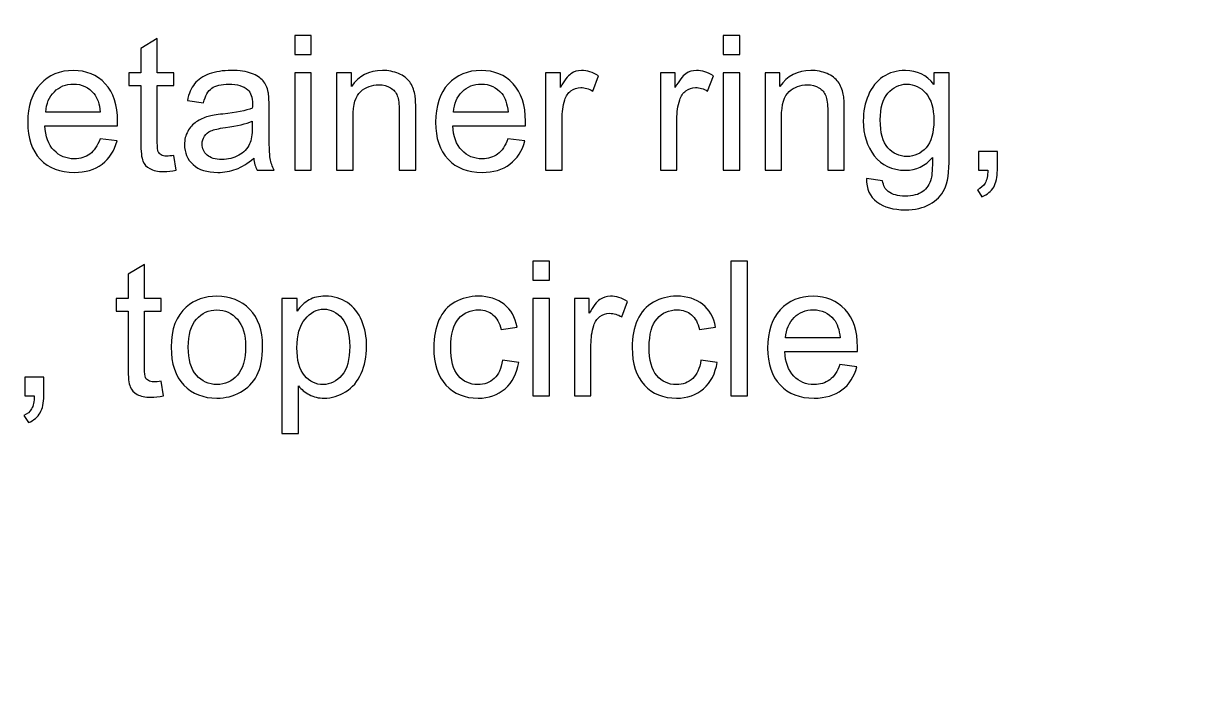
# Model space of a CAD drawing. Header units: centimetres. Extents: x -233 to -82, y 123 to 153.
# Drawn here: x -116.589 to -114.372, y 150.511 to 151.748 of the extents above; entities that cross this region are included whole.
import ezdxf

# ---------------------------------------------------------------- set-up
doc = ezdxf.new("R2010")
doc.units = ezdxf.units.CM
doc.header["$MEASUREMENT"] = 0
doc.layers.add('layer 1', color=7, linetype='Continuous')

msp = doc.modelspace()

# ---------------------------------------------------------------- linework, layer by layer
at = {"layer": 'layer 1', "color": 1, "lineweight": 9}
msp.add_open_spline([(-126.51636, 152.75145), (-126.51636, 152.75145), (-129.7739, 152.75145), (-129.7739, 152.75145), (-129.7739, 152.75145), (-129.7739, 152.75145), (-136.26995, 149.00072), (-136.26995, 149.00072), (-136.26995, 149.00072), (-136.26995, 149.00072), (-140.02277, 142.50252), (-140.02277, 142.50252), (-140.02277, 142.50252), (-140.02277, 142.50252), (-140.02277, 134.99898), (-140.02277, 134.99898), (-140.02277, 134.99898), (-140.02277, 134.99898), (-136.26995, 128.50081), (-136.26995, 128.50081), (-136.26995, 128.50081), (-136.26995, 128.50081), (-129.7739, 124.74796), (-129.7739, 124.74796), (-129.7739, 124.74796), (-129.7739, 124.74796), (-122.27036, 124.74796), (-122.27036, 124.74796), (-122.27036, 124.74796), (-122.27036, 124.74796), (-115.77213, 128.50081), (-115.77213, 128.50081), (-115.77213, 128.50081), (-115.77213, 128.50081), (-112.02146, 134.99898), (-112.02146, 134.99898), (-112.02146, 134.99898), (-112.02146, 134.99898), (-112.02146, 142.50252), (-112.02146, 142.50252), (-112.02146, 142.50252), (-112.02146, 142.50252), (-115.77213, 149.00072), (-115.77213, 149.00072), (-115.77213, 149.00072), (-115.77213, 149.00072), (-122.27036, 152.75145), (-122.27036, 152.75145), (-122.27036, 152.75145), (-122.27036, 152.75145), (-125.51514, 152.75145), (-125.51514, 152.75145)], degree=3, knots=[0, 0, 0, 0, 0.0714286, 0.0714286, 0.0714286, 0.0714286, 0.1428571, 0.1428571, 0.1428571, 0.1428571, 0.2142857, 0.2142857, 0.2142857, 0.2142857, 0.2857143, 0.2857143, 0.2857143, 0.2857143, 0.3571429, 0.3571429, 0.3571429, 0.3571429, 0.4285714, 0.4285714, 0.4285714, 0.4285714, 0.5, 0.5, 0.5, 0.5, 0.5714286, 0.5714286, 0.5714286, 0.5714286, 0.6428571, 0.6428571, 0.6428571, 0.6428571, 0.7142857, 0.7142857, 0.7142857, 0.7142857, 0.7857143, 0.7857143, 0.7857143, 0.7857143, 0.8571429, 0.8571429, 0.8571429, 0.8571429, 1, 1, 1, 1], dxfattribs=at)
at = {"layer": 'layer 1'}
for points, knots in [([(-116.30717, 151.50089), (-116.30717, 151.50089), (-116.30277, 151.47349), (-116.30277, 151.47349), (-116.30277, 151.47349), (-116.31147, 151.47169), (-116.31927, 151.47079), (-116.32617, 151.47079), (-116.32617, 151.47079), (-116.33747, 151.47079), (-116.34617, 151.47259), (-116.35237, 151.47619), (-116.35237, 151.47619), (-116.35857, 151.47969), (-116.36297, 151.48439), (-116.36547, 151.49019), (-116.36547, 151.49019), (-116.36797, 151.49599), (-116.36927, 151.50819), (-116.36927, 151.52679), (-116.36927, 151.52679), (-116.36927, 151.52679), (-116.36927, 151.63199), (-116.36927, 151.63199), (-116.36927, 151.63199), (-116.36927, 151.63199), (-116.39197, 151.63199), (-116.39197, 151.63199), (-116.39197, 151.63199), (-116.39197, 151.63199), (-116.39197, 151.65609), (-116.39197, 151.65609), (-116.39197, 151.65609), (-116.39197, 151.65609), (-116.36927, 151.65609), (-116.36927, 151.65609), (-116.36927, 151.65609), (-116.36927, 151.65609), (-116.36927, 151.70139), (-116.36927, 151.70139), (-116.36927, 151.70139), (-116.36927, 151.70139), (-116.33837, 151.71999), (-116.33837, 151.71999), (-116.33837, 151.71999), (-116.33837, 151.71999), (-116.33837, 151.65609), (-116.33837, 151.65609), (-116.33837, 151.65609), (-116.33837, 151.65609), (-116.30717, 151.65609), (-116.30717, 151.65609), (-116.30717, 151.65609), (-116.30717, 151.65609), (-116.30717, 151.63199), (-116.30717, 151.63199), (-116.30717, 151.63199), (-116.30717, 151.63199), (-116.33837, 151.63199), (-116.33837, 151.63199), (-116.33837, 151.63199), (-116.33837, 151.63199), (-116.33837, 151.52499), (-116.33837, 151.52499), (-116.33837, 151.52499), (-116.33837, 151.51619), (-116.33787, 151.51049), (-116.33677, 151.50799), (-116.33677, 151.50799), (-116.33567, 151.50549), (-116.33387, 151.50349), (-116.33137, 151.50199), (-116.33137, 151.50199), (-116.32887, 151.50049), (-116.32537, 151.49969), (-116.32087, 151.49969), (-116.32087, 151.49969), (-116.31737, 151.49969), (-116.31287, 151.50009), (-116.30717, 151.50089)], [0, 0, 0, 0, 0.047619, 0.047619, 0.047619, 0.047619, 0.0952381, 0.0952381, 0.0952381, 0.0952381, 0.1428571, 0.1428571, 0.1428571, 0.1428571, 0.1904762, 0.1904762, 0.1904762, 0.1904762, 0.2380952, 0.2380952, 0.2380952, 0.2380952, 0.2857143, 0.2857143, 0.2857143, 0.2857143, 0.3333333, 0.3333333, 0.3333333, 0.3333333, 0.3809524, 0.3809524, 0.3809524, 0.3809524, 0.4285714, 0.4285714, 0.4285714, 0.4285714, 0.4761905, 0.4761905, 0.4761905, 0.4761905, 0.5238095, 0.5238095, 0.5238095, 0.5238095, 0.5714286, 0.5714286, 0.5714286, 0.5714286, 0.6190476, 0.6190476, 0.6190476, 0.6190476, 0.6666667, 0.6666667, 0.6666667, 0.6666667, 0.7142857, 0.7142857, 0.7142857, 0.7142857, 0.7619048, 0.7619048, 0.7619048, 0.7619048, 0.8095238, 0.8095238, 0.8095238, 0.8095238, 0.8571429, 0.8571429, 0.8571429, 0.8571429, 0.9047619, 0.9047619, 0.9047619, 0.9047619, 1, 1, 1, 1]), ([(-116.08057, 151.69009), (-116.08057, 151.69009), (-116.08057, 151.72569), (-116.08057, 151.72569), (-116.08057, 151.72569), (-116.08057, 151.72569), (-116.04957, 151.72569), (-116.04957, 151.72569), (-116.04957, 151.72569), (-116.04957, 151.72569), (-116.04957, 151.69009), (-116.04957, 151.69009), (-116.04957, 151.69009), (-116.04957, 151.69009), (-116.08057, 151.69009), (-116.08057, 151.69009)], [0, 0, 0, 0, 0.2, 0.2, 0.2, 0.2, 0.4, 0.4, 0.4, 0.4, 0.6, 0.6, 0.6, 0.6, 1, 1, 1, 1]), ([(-115.27677, 151.69009), (-115.27677, 151.69009), (-115.27677, 151.72569), (-115.27677, 151.72569), (-115.27677, 151.72569), (-115.27677, 151.72569), (-115.24577, 151.72569), (-115.24577, 151.72569), (-115.24577, 151.72569), (-115.24577, 151.72569), (-115.24577, 151.69009), (-115.24577, 151.69009), (-115.24577, 151.69009), (-115.24577, 151.69009), (-115.27677, 151.69009), (-115.27677, 151.69009)], [0, 0, 0, 0, 0.2, 0.2, 0.2, 0.2, 0.4, 0.4, 0.4, 0.4, 0.6, 0.6, 0.6, 0.6, 1, 1, 1, 1]), ([(-116.44587, 151.53209), (-116.44587, 151.53209), (-116.41387, 151.52809), (-116.41387, 151.52809), (-116.41387, 151.52809), (-116.41897, 151.50939), (-116.42827, 151.49489), (-116.44197, 151.48459), (-116.44197, 151.48459), (-116.45567, 151.47429), (-116.47307, 151.46909), (-116.49427, 151.46909), (-116.49427, 151.46909), (-116.52107, 151.46909), (-116.54227, 151.47729), (-116.55797, 151.49379), (-116.55797, 151.49379), (-116.57367, 151.51029), (-116.58147, 151.53339), (-116.58147, 151.56309), (-116.58147, 151.56309), (-116.58147, 151.59389), (-116.57357, 151.61779), (-116.55767, 151.63479), (-116.55767, 151.63479), (-116.54177, 151.65179), (-116.52127, 151.66029), (-116.49597, 151.66029), (-116.49597, 151.66029), (-116.47157, 151.66029), (-116.45157, 151.65199), (-116.43607, 151.63529), (-116.43607, 151.63529), (-116.42057, 151.61859), (-116.41277, 151.59519), (-116.41277, 151.56499), (-116.41277, 151.56499), (-116.41277, 151.56319), (-116.41287, 151.56039), (-116.41297, 151.55669), (-116.41297, 151.55669), (-116.41297, 151.55669), (-116.54937, 151.55669), (-116.54937, 151.55669), (-116.54937, 151.55669), (-116.54827, 151.53659), (-116.54257, 151.52129), (-116.53237, 151.51059), (-116.53237, 151.51059), (-116.52217, 151.49989), (-116.50937, 151.49459), (-116.49407, 151.49459), (-116.49407, 151.49459), (-116.48277, 151.49459), (-116.47307, 151.49759), (-116.46497, 151.50359), (-116.46497, 151.50359), (-116.45697, 151.50949), (-116.45057, 151.51899), (-116.44587, 151.53209)], [0, 0, 0, 0, 0.0625, 0.0625, 0.0625, 0.0625, 0.125, 0.125, 0.125, 0.125, 0.1875, 0.1875, 0.1875, 0.1875, 0.25, 0.25, 0.25, 0.25, 0.3125, 0.3125, 0.3125, 0.3125, 0.375, 0.375, 0.375, 0.375, 0.4375, 0.4375, 0.4375, 0.4375, 0.5, 0.5, 0.5, 0.5, 0.5625, 0.5625, 0.5625, 0.5625, 0.625, 0.625, 0.625, 0.625, 0.6875, 0.6875, 0.6875, 0.6875, 0.75, 0.75, 0.75, 0.75, 0.8125, 0.8125, 0.8125, 0.8125, 0.875, 0.875, 0.875, 0.875, 1, 1, 1, 1]), ([(-116.15757, 151.49579), (-116.16907, 151.48599), (-116.18007, 151.47909), (-116.19067, 151.47509), (-116.19067, 151.47509), (-116.20137, 151.47109), (-116.21277, 151.46909), (-116.22487, 151.46909), (-116.22487, 151.46909), (-116.24497, 151.46909), (-116.26047, 151.47399), (-116.27127, 151.48379), (-116.27127, 151.48379), (-116.28207, 151.49359), (-116.28747, 151.50609), (-116.28747, 151.52139), (-116.28747, 151.52139), (-116.28747, 151.53039), (-116.28537, 151.53859), (-116.28127, 151.54599), (-116.28127, 151.54599), (-116.27717, 151.55339), (-116.27187, 151.55929), (-116.26527, 151.56379), (-116.26527, 151.56379), (-116.25867, 151.56829), (-116.25127, 151.57169), (-116.24297, 151.57399), (-116.24297, 151.57399), (-116.23687, 151.57559), (-116.22777, 151.57709), (-116.21547, 151.57859), (-116.21547, 151.57859), (-116.19037, 151.58159), (-116.17197, 151.58519), (-116.16017, 151.58929), (-116.16017, 151.58929), (-116.16007, 151.59359), (-116.15997, 151.59629), (-116.15997, 151.59739), (-116.15997, 151.59739), (-116.15997, 151.60999), (-116.16287, 151.61889), (-116.16877, 151.62409), (-116.16877, 151.62409), (-116.17667, 151.63109), (-116.18847, 151.63459), (-116.20407, 151.63459), (-116.20407, 151.63459), (-116.21867, 151.63459), (-116.22947, 151.63209), (-116.23637, 151.62699), (-116.23637, 151.62699), (-116.24327, 151.62189), (-116.24847, 151.61279), (-116.25177, 151.59979), (-116.25177, 151.59979), (-116.25177, 151.59979), (-116.28207, 151.60389), (-116.28207, 151.60389), (-116.28207, 151.60389), (-116.27937, 151.61689), (-116.27477, 151.62739), (-116.26847, 151.63539), (-116.26847, 151.63539), (-116.26217, 151.64329), (-116.25297, 151.64949), (-116.24107, 151.65379), (-116.24107, 151.65379), (-116.22917, 151.65809), (-116.21527, 151.66029), (-116.19957, 151.66029), (-116.19957, 151.66029), (-116.18397, 151.66029), (-116.17127, 151.65849), (-116.16147, 151.65479), (-116.16147, 151.65479), (-116.15177, 151.65109), (-116.14457, 151.64639), (-116.13997, 151.64089), (-116.13997, 151.64089), (-116.13537, 151.63529), (-116.13217, 151.62829), (-116.13037, 151.61979), (-116.13037, 151.61979), (-116.12927, 151.61449), (-116.12877, 151.60499), (-116.12877, 151.59119), (-116.12877, 151.59119), (-116.12877, 151.59119), (-116.12877, 151.54989), (-116.12877, 151.54989), (-116.12877, 151.54989), (-116.12877, 151.52099), (-116.12807, 151.50279), (-116.12677, 151.49519), (-116.12677, 151.49519), (-116.12547, 151.48749), (-116.12287, 151.48019), (-116.11897, 151.47319), (-116.11897, 151.47319), (-116.11897, 151.47319), (-116.15137, 151.47319), (-116.15137, 151.47319), (-116.15137, 151.47319), (-116.15457, 151.47959), (-116.15667, 151.48709), (-116.15757, 151.49579)], [0, 0, 0, 0, 0.0357143, 0.0357143, 0.0357143, 0.0357143, 0.0714286, 0.0714286, 0.0714286, 0.0714286, 0.1071429, 0.1071429, 0.1071429, 0.1071429, 0.1428571, 0.1428571, 0.1428571, 0.1428571, 0.1785714, 0.1785714, 0.1785714, 0.1785714, 0.2142857, 0.2142857, 0.2142857, 0.2142857, 0.25, 0.25, 0.25, 0.25, 0.2857143, 0.2857143, 0.2857143, 0.2857143, 0.3214286, 0.3214286, 0.3214286, 0.3214286, 0.3571429, 0.3571429, 0.3571429, 0.3571429, 0.3928571, 0.3928571, 0.3928571, 0.3928571, 0.4285714, 0.4285714, 0.4285714, 0.4285714, 0.4642857, 0.4642857, 0.4642857, 0.4642857, 0.5, 0.5, 0.5, 0.5, 0.5357143, 0.5357143, 0.5357143, 0.5357143, 0.5714286, 0.5714286, 0.5714286, 0.5714286, 0.6071429, 0.6071429, 0.6071429, 0.6071429, 0.6428571, 0.6428571, 0.6428571, 0.6428571, 0.6785714, 0.6785714, 0.6785714, 0.6785714, 0.7142857, 0.7142857, 0.7142857, 0.7142857, 0.75, 0.75, 0.75, 0.75, 0.7857143, 0.7857143, 0.7857143, 0.7857143, 0.8214286, 0.8214286, 0.8214286, 0.8214286, 0.8571429, 0.8571429, 0.8571429, 0.8571429, 0.8928571, 0.8928571, 0.8928571, 0.8928571, 0.9285714, 0.9285714, 0.9285714, 0.9285714, 1, 1, 1, 1]), ([(-116.08057, 151.47319), (-116.08057, 151.47319), (-116.08057, 151.65609), (-116.08057, 151.65609), (-116.08057, 151.65609), (-116.08057, 151.65609), (-116.04957, 151.65609), (-116.04957, 151.65609), (-116.04957, 151.65609), (-116.04957, 151.65609), (-116.04957, 151.47319), (-116.04957, 151.47319), (-116.04957, 151.47319), (-116.04957, 151.47319), (-116.08057, 151.47319), (-116.08057, 151.47319)], [0, 0, 0, 0, 0.2, 0.2, 0.2, 0.2, 0.4, 0.4, 0.4, 0.4, 0.6, 0.6, 0.6, 0.6, 1, 1, 1, 1]), ([(-116.00227, 151.47319), (-116.00227, 151.47319), (-116.00227, 151.65609), (-116.00227, 151.65609), (-116.00227, 151.65609), (-116.00227, 151.65609), (-115.97437, 151.65609), (-115.97437, 151.65609), (-115.97437, 151.65609), (-115.97437, 151.65609), (-115.97437, 151.63009), (-115.97437, 151.63009), (-115.97437, 151.63009), (-115.96097, 151.65019), (-115.94157, 151.66029), (-115.91617, 151.66029), (-115.91617, 151.66029), (-115.90517, 151.66029), (-115.89507, 151.65829), (-115.88577, 151.65439), (-115.88577, 151.65439), (-115.87647, 151.65039), (-115.86957, 151.64519), (-115.86497, 151.63879), (-115.86497, 151.63879), (-115.86047, 151.63229), (-115.85727, 151.62469), (-115.85537, 151.61579), (-115.85537, 151.61579), (-115.85427, 151.61009), (-115.85367, 151.59999), (-115.85367, 151.58569), (-115.85367, 151.58569), (-115.85367, 151.58569), (-115.85367, 151.47319), (-115.85367, 151.47319), (-115.85367, 151.47319), (-115.85367, 151.47319), (-115.88467, 151.47319), (-115.88467, 151.47319), (-115.88467, 151.47319), (-115.88467, 151.47319), (-115.88467, 151.58449), (-115.88467, 151.58449), (-115.88467, 151.58449), (-115.88467, 151.59709), (-115.88587, 151.60649), (-115.88827, 151.61279), (-115.88827, 151.61279), (-115.89067, 151.61909), (-115.89497, 151.62409), (-115.90107, 151.62779), (-115.90107, 151.62779), (-115.90727, 151.63149), (-115.91447, 151.63339), (-115.92277, 151.63339), (-115.92277, 151.63339), (-115.93597, 151.63339), (-115.94737, 151.62919), (-115.95687, 151.62079), (-115.95687, 151.62079), (-115.96647, 151.61239), (-115.97127, 151.59649), (-115.97127, 151.57309), (-115.97127, 151.57309), (-115.97127, 151.57309), (-115.97127, 151.47319), (-115.97127, 151.47319), (-115.97127, 151.47319), (-115.97127, 151.47319), (-116.00227, 151.47319), (-116.00227, 151.47319)], [0, 0, 0, 0, 0.0526316, 0.0526316, 0.0526316, 0.0526316, 0.1052632, 0.1052632, 0.1052632, 0.1052632, 0.1578947, 0.1578947, 0.1578947, 0.1578947, 0.2105263, 0.2105263, 0.2105263, 0.2105263, 0.2631579, 0.2631579, 0.2631579, 0.2631579, 0.3157895, 0.3157895, 0.3157895, 0.3157895, 0.3684211, 0.3684211, 0.3684211, 0.3684211, 0.4210526, 0.4210526, 0.4210526, 0.4210526, 0.4736842, 0.4736842, 0.4736842, 0.4736842, 0.5263158, 0.5263158, 0.5263158, 0.5263158, 0.5789474, 0.5789474, 0.5789474, 0.5789474, 0.6315789, 0.6315789, 0.6315789, 0.6315789, 0.6842105, 0.6842105, 0.6842105, 0.6842105, 0.7368421, 0.7368421, 0.7368421, 0.7368421, 0.7894737, 0.7894737, 0.7894737, 0.7894737, 0.8421053, 0.8421053, 0.8421053, 0.8421053, 0.8947368, 0.8947368, 0.8947368, 0.8947368, 1, 1, 1, 1]), ([(-115.68087, 151.53209), (-115.68087, 151.53209), (-115.64887, 151.52809), (-115.64887, 151.52809), (-115.64887, 151.52809), (-115.65397, 151.50939), (-115.66327, 151.49489), (-115.67697, 151.48459), (-115.67697, 151.48459), (-115.69067, 151.47429), (-115.70807, 151.46909), (-115.72927, 151.46909), (-115.72927, 151.46909), (-115.75607, 151.46909), (-115.77727, 151.47729), (-115.79297, 151.49379), (-115.79297, 151.49379), (-115.80867, 151.51029), (-115.81647, 151.53339), (-115.81647, 151.56309), (-115.81647, 151.56309), (-115.81647, 151.59389), (-115.80857, 151.61779), (-115.79267, 151.63479), (-115.79267, 151.63479), (-115.77677, 151.65179), (-115.75627, 151.66029), (-115.73097, 151.66029), (-115.73097, 151.66029), (-115.70657, 151.66029), (-115.68657, 151.65199), (-115.67107, 151.63529), (-115.67107, 151.63529), (-115.65557, 151.61859), (-115.64777, 151.59519), (-115.64777, 151.56499), (-115.64777, 151.56499), (-115.64777, 151.56319), (-115.64787, 151.56039), (-115.64797, 151.55669), (-115.64797, 151.55669), (-115.64797, 151.55669), (-115.78437, 151.55669), (-115.78437, 151.55669), (-115.78437, 151.55669), (-115.78327, 151.53659), (-115.77757, 151.52129), (-115.76737, 151.51059), (-115.76737, 151.51059), (-115.75717, 151.49989), (-115.74437, 151.49459), (-115.72907, 151.49459), (-115.72907, 151.49459), (-115.71777, 151.49459), (-115.70807, 151.49759), (-115.69997, 151.50359), (-115.69997, 151.50359), (-115.69197, 151.50949), (-115.68557, 151.51899), (-115.68087, 151.53209)], [0, 0, 0, 0, 0.0625, 0.0625, 0.0625, 0.0625, 0.125, 0.125, 0.125, 0.125, 0.1875, 0.1875, 0.1875, 0.1875, 0.25, 0.25, 0.25, 0.25, 0.3125, 0.3125, 0.3125, 0.3125, 0.375, 0.375, 0.375, 0.375, 0.4375, 0.4375, 0.4375, 0.4375, 0.5, 0.5, 0.5, 0.5, 0.5625, 0.5625, 0.5625, 0.5625, 0.625, 0.625, 0.625, 0.625, 0.6875, 0.6875, 0.6875, 0.6875, 0.75, 0.75, 0.75, 0.75, 0.8125, 0.8125, 0.8125, 0.8125, 0.875, 0.875, 0.875, 0.875, 1, 1, 1, 1]), ([(-115.61027, 151.47319), (-115.61027, 151.47319), (-115.61027, 151.65609), (-115.61027, 151.65609), (-115.61027, 151.65609), (-115.61027, 151.65609), (-115.58237, 151.65609), (-115.58237, 151.65609), (-115.58237, 151.65609), (-115.58237, 151.65609), (-115.58237, 151.62839), (-115.58237, 151.62839), (-115.58237, 151.62839), (-115.57527, 151.64139), (-115.56867, 151.64999), (-115.56257, 151.65409), (-115.56257, 151.65409), (-115.55657, 151.65819), (-115.54997, 151.66029), (-115.54277, 151.66029), (-115.54277, 151.66029), (-115.53227, 151.66029), (-115.52167, 151.65699), (-115.51087, 151.65029), (-115.51087, 151.65029), (-115.51087, 151.65029), (-115.52157, 151.62149), (-115.52157, 151.62149), (-115.52157, 151.62149), (-115.52907, 151.62599), (-115.53667, 151.62819), (-115.54427, 151.62819), (-115.54427, 151.62819), (-115.55107, 151.62819), (-115.55717, 151.62619), (-115.56257, 151.62209), (-115.56257, 151.62209), (-115.56797, 151.61799), (-115.57177, 151.61239), (-115.57407, 151.60509), (-115.57407, 151.60509), (-115.57757, 151.59409), (-115.57927, 151.58209), (-115.57927, 151.56899), (-115.57927, 151.56899), (-115.57927, 151.56899), (-115.57927, 151.47319), (-115.57927, 151.47319), (-115.57927, 151.47319), (-115.57927, 151.47319), (-115.61027, 151.47319), (-115.61027, 151.47319)], [0, 0, 0, 0, 0.0714286, 0.0714286, 0.0714286, 0.0714286, 0.1428571, 0.1428571, 0.1428571, 0.1428571, 0.2142857, 0.2142857, 0.2142857, 0.2142857, 0.2857143, 0.2857143, 0.2857143, 0.2857143, 0.3571429, 0.3571429, 0.3571429, 0.3571429, 0.4285714, 0.4285714, 0.4285714, 0.4285714, 0.5, 0.5, 0.5, 0.5, 0.5714286, 0.5714286, 0.5714286, 0.5714286, 0.6428571, 0.6428571, 0.6428571, 0.6428571, 0.7142857, 0.7142857, 0.7142857, 0.7142857, 0.7857143, 0.7857143, 0.7857143, 0.7857143, 0.8571429, 0.8571429, 0.8571429, 0.8571429, 1, 1, 1, 1]), ([(-115.39477, 151.47319), (-115.39477, 151.47319), (-115.39477, 151.65609), (-115.39477, 151.65609), (-115.39477, 151.65609), (-115.39477, 151.65609), (-115.36687, 151.65609), (-115.36687, 151.65609), (-115.36687, 151.65609), (-115.36687, 151.65609), (-115.36687, 151.62839), (-115.36687, 151.62839), (-115.36687, 151.62839), (-115.35977, 151.64139), (-115.35317, 151.64999), (-115.34707, 151.65409), (-115.34707, 151.65409), (-115.34107, 151.65819), (-115.33447, 151.66029), (-115.32727, 151.66029), (-115.32727, 151.66029), (-115.31677, 151.66029), (-115.30617, 151.65699), (-115.29537, 151.65029), (-115.29537, 151.65029), (-115.29537, 151.65029), (-115.30607, 151.62149), (-115.30607, 151.62149), (-115.30607, 151.62149), (-115.31357, 151.62599), (-115.32117, 151.62819), (-115.32877, 151.62819), (-115.32877, 151.62819), (-115.33557, 151.62819), (-115.34167, 151.62619), (-115.34707, 151.62209), (-115.34707, 151.62209), (-115.35247, 151.61799), (-115.35627, 151.61239), (-115.35857, 151.60509), (-115.35857, 151.60509), (-115.36207, 151.59409), (-115.36377, 151.58209), (-115.36377, 151.56899), (-115.36377, 151.56899), (-115.36377, 151.56899), (-115.36377, 151.47319), (-115.36377, 151.47319), (-115.36377, 151.47319), (-115.36377, 151.47319), (-115.39477, 151.47319), (-115.39477, 151.47319)], [0, 0, 0, 0, 0.0714286, 0.0714286, 0.0714286, 0.0714286, 0.1428571, 0.1428571, 0.1428571, 0.1428571, 0.2142857, 0.2142857, 0.2142857, 0.2142857, 0.2857143, 0.2857143, 0.2857143, 0.2857143, 0.3571429, 0.3571429, 0.3571429, 0.3571429, 0.4285714, 0.4285714, 0.4285714, 0.4285714, 0.5, 0.5, 0.5, 0.5, 0.5714286, 0.5714286, 0.5714286, 0.5714286, 0.6428571, 0.6428571, 0.6428571, 0.6428571, 0.7142857, 0.7142857, 0.7142857, 0.7142857, 0.7857143, 0.7857143, 0.7857143, 0.7857143, 0.8571429, 0.8571429, 0.8571429, 0.8571429, 1, 1, 1, 1]), ([(-115.27677, 151.47319), (-115.27677, 151.47319), (-115.27677, 151.65609), (-115.27677, 151.65609), (-115.27677, 151.65609), (-115.27677, 151.65609), (-115.24577, 151.65609), (-115.24577, 151.65609), (-115.24577, 151.65609), (-115.24577, 151.65609), (-115.24577, 151.47319), (-115.24577, 151.47319), (-115.24577, 151.47319), (-115.24577, 151.47319), (-115.27677, 151.47319), (-115.27677, 151.47319)], [0, 0, 0, 0, 0.2, 0.2, 0.2, 0.2, 0.4, 0.4, 0.4, 0.4, 0.6, 0.6, 0.6, 0.6, 1, 1, 1, 1]), ([(-115.19847, 151.47319), (-115.19847, 151.47319), (-115.19847, 151.65609), (-115.19847, 151.65609), (-115.19847, 151.65609), (-115.19847, 151.65609), (-115.17057, 151.65609), (-115.17057, 151.65609), (-115.17057, 151.65609), (-115.17057, 151.65609), (-115.17057, 151.63009), (-115.17057, 151.63009), (-115.17057, 151.63009), (-115.15717, 151.65019), (-115.13777, 151.66029), (-115.11237, 151.66029), (-115.11237, 151.66029), (-115.10137, 151.66029), (-115.09127, 151.65829), (-115.08197, 151.65439), (-115.08197, 151.65439), (-115.07267, 151.65039), (-115.06577, 151.64519), (-115.06117, 151.63879), (-115.06117, 151.63879), (-115.05667, 151.63229), (-115.05347, 151.62469), (-115.05157, 151.61579), (-115.05157, 151.61579), (-115.05047, 151.61009), (-115.04987, 151.59999), (-115.04987, 151.58569), (-115.04987, 151.58569), (-115.04987, 151.58569), (-115.04987, 151.47319), (-115.04987, 151.47319), (-115.04987, 151.47319), (-115.04987, 151.47319), (-115.08087, 151.47319), (-115.08087, 151.47319), (-115.08087, 151.47319), (-115.08087, 151.47319), (-115.08087, 151.58449), (-115.08087, 151.58449), (-115.08087, 151.58449), (-115.08087, 151.59709), (-115.08207, 151.60649), (-115.08447, 151.61279), (-115.08447, 151.61279), (-115.08687, 151.61909), (-115.09117, 151.62409), (-115.09727, 151.62779), (-115.09727, 151.62779), (-115.10347, 151.63149), (-115.11067, 151.63339), (-115.11897, 151.63339), (-115.11897, 151.63339), (-115.13217, 151.63339), (-115.14357, 151.62919), (-115.15307, 151.62079), (-115.15307, 151.62079), (-115.16267, 151.61239), (-115.16747, 151.59649), (-115.16747, 151.57309), (-115.16747, 151.57309), (-115.16747, 151.57309), (-115.16747, 151.47319), (-115.16747, 151.47319), (-115.16747, 151.47319), (-115.16747, 151.47319), (-115.19847, 151.47319), (-115.19847, 151.47319)], [0, 0, 0, 0, 0.0526316, 0.0526316, 0.0526316, 0.0526316, 0.1052632, 0.1052632, 0.1052632, 0.1052632, 0.1578947, 0.1578947, 0.1578947, 0.1578947, 0.2105263, 0.2105263, 0.2105263, 0.2105263, 0.2631579, 0.2631579, 0.2631579, 0.2631579, 0.3157895, 0.3157895, 0.3157895, 0.3157895, 0.3684211, 0.3684211, 0.3684211, 0.3684211, 0.4210526, 0.4210526, 0.4210526, 0.4210526, 0.4736842, 0.4736842, 0.4736842, 0.4736842, 0.5263158, 0.5263158, 0.5263158, 0.5263158, 0.5789474, 0.5789474, 0.5789474, 0.5789474, 0.6315789, 0.6315789, 0.6315789, 0.6315789, 0.6842105, 0.6842105, 0.6842105, 0.6842105, 0.7368421, 0.7368421, 0.7368421, 0.7368421, 0.7894737, 0.7894737, 0.7894737, 0.7894737, 0.8421053, 0.8421053, 0.8421053, 0.8421053, 0.8947368, 0.8947368, 0.8947368, 0.8947368, 1, 1, 1, 1]), ([(-115.00797, 151.45799), (-115.00797, 151.45799), (-114.97787, 151.45359), (-114.97787, 151.45359), (-114.97787, 151.45359), (-114.97657, 151.44429), (-114.97307, 151.43749), (-114.96737, 151.43319), (-114.96737, 151.43319), (-114.95967, 151.42749), (-114.94917, 151.42459), (-114.93587, 151.42459), (-114.93587, 151.42459), (-114.92147, 151.42459), (-114.91037, 151.42749), (-114.90257, 151.43319), (-114.90257, 151.43319), (-114.89477, 151.43889), (-114.88947, 151.44699), (-114.88677, 151.45739), (-114.88677, 151.45739), (-114.88517, 151.46369), (-114.88437, 151.47689), (-114.88447, 151.49709), (-114.88447, 151.49709), (-114.89797, 151.48119), (-114.91487, 151.47319), (-114.93517, 151.47319), (-114.93517, 151.47319), (-114.96027, 151.47319), (-114.97977, 151.48229), (-114.99347, 151.50039), (-114.99347, 151.50039), (-115.00727, 151.51849), (-115.01417, 151.54029), (-115.01417, 151.56569), (-115.01417, 151.56569), (-115.01417, 151.58319), (-115.01097, 151.59929), (-115.00467, 151.61409), (-115.00467, 151.61409), (-114.99837, 151.62879), (-114.98927, 151.64019), (-114.97727, 151.64829), (-114.97727, 151.64829), (-114.96527, 151.65629), (-114.95117, 151.66029), (-114.93497, 151.66029), (-114.93497, 151.66029), (-114.91337, 151.66029), (-114.89557, 151.65159), (-114.88157, 151.63409), (-114.88157, 151.63409), (-114.88157, 151.63409), (-114.88157, 151.65609), (-114.88157, 151.65609), (-114.88157, 151.65609), (-114.88157, 151.65609), (-114.85297, 151.65609), (-114.85297, 151.65609), (-114.85297, 151.65609), (-114.85297, 151.65609), (-114.85297, 151.49799), (-114.85297, 151.49799), (-114.85297, 151.49799), (-114.85297, 151.46949), (-114.85587, 151.44929), (-114.86167, 151.43739), (-114.86167, 151.43739), (-114.86747, 151.42549), (-114.87667, 151.41619), (-114.88917, 151.40929), (-114.88917, 151.40929), (-114.90177, 151.40239), (-114.91727, 151.39899), (-114.93567, 151.39899), (-114.93567, 151.39899), (-114.95747, 151.39899), (-114.97507, 151.40389), (-114.98847, 151.41369), (-114.98847, 151.41369), (-115.00197, 151.42349), (-115.00847, 151.43829), (-115.00797, 151.45799)], [0, 0, 0, 0, 0.0454545, 0.0454545, 0.0454545, 0.0454545, 0.0909091, 0.0909091, 0.0909091, 0.0909091, 0.1363636, 0.1363636, 0.1363636, 0.1363636, 0.1818182, 0.1818182, 0.1818182, 0.1818182, 0.2272727, 0.2272727, 0.2272727, 0.2272727, 0.2727273, 0.2727273, 0.2727273, 0.2727273, 0.3181818, 0.3181818, 0.3181818, 0.3181818, 0.3636364, 0.3636364, 0.3636364, 0.3636364, 0.4090909, 0.4090909, 0.4090909, 0.4090909, 0.4545455, 0.4545455, 0.4545455, 0.4545455, 0.5, 0.5, 0.5, 0.5, 0.5454545, 0.5454545, 0.5454545, 0.5454545, 0.5909091, 0.5909091, 0.5909091, 0.5909091, 0.6363636, 0.6363636, 0.6363636, 0.6363636, 0.6818182, 0.6818182, 0.6818182, 0.6818182, 0.7272727, 0.7272727, 0.7272727, 0.7272727, 0.7727273, 0.7727273, 0.7727273, 0.7727273, 0.8181818, 0.8181818, 0.8181818, 0.8181818, 0.8636364, 0.8636364, 0.8636364, 0.8636364, 0.9090909, 0.9090909, 0.9090909, 0.9090909, 1, 1, 1, 1]), ([(-116.54767, 151.58219), (-116.54767, 151.58219), (-116.44557, 151.58219), (-116.44557, 151.58219), (-116.44557, 151.58219), (-116.44687, 151.59759), (-116.45077, 151.60919), (-116.45727, 151.61689), (-116.45727, 151.61689), (-116.46717, 151.62879), (-116.47997, 151.63479), (-116.49567, 151.63479), (-116.49567, 151.63479), (-116.50997, 151.63479), (-116.52187, 151.62999), (-116.53157, 151.62049), (-116.53157, 151.62049), (-116.54127, 151.61099), (-116.54667, 151.59819), (-116.54767, 151.58219)], [0, 0, 0, 0, 0.1666667, 0.1666667, 0.1666667, 0.1666667, 0.3333333, 0.3333333, 0.3333333, 0.3333333, 0.5, 0.5, 0.5, 0.5, 0.6666667, 0.6666667, 0.6666667, 0.6666667, 1, 1, 1, 1]), ([(-115.78267, 151.58219), (-115.78267, 151.58219), (-115.68057, 151.58219), (-115.68057, 151.58219), (-115.68057, 151.58219), (-115.68187, 151.59759), (-115.68577, 151.60919), (-115.69227, 151.61689), (-115.69227, 151.61689), (-115.70217, 151.62879), (-115.71497, 151.63479), (-115.73067, 151.63479), (-115.73067, 151.63479), (-115.74497, 151.63479), (-115.75687, 151.62999), (-115.76657, 151.62049), (-115.76657, 151.62049), (-115.77627, 151.61099), (-115.78167, 151.59819), (-115.78267, 151.58219)], [0, 0, 0, 0, 0.1666667, 0.1666667, 0.1666667, 0.1666667, 0.3333333, 0.3333333, 0.3333333, 0.3333333, 0.5, 0.5, 0.5, 0.5, 0.6666667, 0.6666667, 0.6666667, 0.6666667, 1, 1, 1, 1]), ([(-114.98237, 151.56789), (-114.98237, 151.54389), (-114.97757, 151.52639), (-114.96807, 151.51539), (-114.96807, 151.51539), (-114.95857, 151.50439), (-114.94657, 151.49889), (-114.93217, 151.49889), (-114.93217, 151.49889), (-114.91797, 151.49889), (-114.90607, 151.50439), (-114.89637, 151.51539), (-114.89637, 151.51539), (-114.88667, 151.52629), (-114.88187, 151.54349), (-114.88187, 151.56689), (-114.88187, 151.56689), (-114.88187, 151.58929), (-114.88687, 151.60619), (-114.89677, 151.61759), (-114.89677, 151.61759), (-114.90667, 151.62889), (-114.91867, 151.63459), (-114.93277, 151.63459), (-114.93277, 151.63459), (-114.94647, 151.63459), (-114.95817, 151.62899), (-114.96787, 151.61779), (-114.96787, 151.61779), (-114.97757, 151.60659), (-114.98237, 151.58999), (-114.98237, 151.56789)], [0, 0, 0, 0, 0.1111111, 0.1111111, 0.1111111, 0.1111111, 0.2222222, 0.2222222, 0.2222222, 0.2222222, 0.3333333, 0.3333333, 0.3333333, 0.3333333, 0.4444444, 0.4444444, 0.4444444, 0.4444444, 0.5555556, 0.5555556, 0.5555556, 0.5555556, 0.6666667, 0.6666667, 0.6666667, 0.6666667, 0.7777778, 0.7777778, 0.7777778, 0.7777778, 1, 1, 1, 1]), ([(-116.16017, 151.56499), (-116.17137, 151.56039), (-116.18827, 151.55649), (-116.21077, 151.55329), (-116.21077, 151.55329), (-116.22347, 151.55139), (-116.23247, 151.54939), (-116.23777, 151.54709), (-116.23777, 151.54709), (-116.24307, 151.54479), (-116.24717, 151.54149), (-116.25007, 151.53709), (-116.25007, 151.53709), (-116.25297, 151.53259), (-116.25437, 151.52769), (-116.25437, 151.52229), (-116.25437, 151.52229), (-116.25437, 151.51399), (-116.25127, 151.50719), (-116.24497, 151.50169), (-116.24497, 151.50169), (-116.23867, 151.49619), (-116.22957, 151.49339), (-116.21747, 151.49339), (-116.21747, 151.49339), (-116.20557, 151.49339), (-116.19487, 151.49599), (-116.18557, 151.50119), (-116.18557, 151.50119), (-116.17627, 151.50639), (-116.16947, 151.51349), (-116.16517, 151.52259), (-116.16517, 151.52259), (-116.16187, 151.52959), (-116.16017, 151.53989), (-116.16017, 151.55359), (-116.16017, 151.55359), (-116.16017, 151.55359), (-116.16017, 151.56499), (-116.16017, 151.56499)], [0, 0, 0, 0, 0.0909091, 0.0909091, 0.0909091, 0.0909091, 0.1818182, 0.1818182, 0.1818182, 0.1818182, 0.2727273, 0.2727273, 0.2727273, 0.2727273, 0.3636364, 0.3636364, 0.3636364, 0.3636364, 0.4545455, 0.4545455, 0.4545455, 0.4545455, 0.5454545, 0.5454545, 0.5454545, 0.5454545, 0.6363636, 0.6363636, 0.6363636, 0.6363636, 0.7272727, 0.7272727, 0.7272727, 0.7272727, 0.8181818, 0.8181818, 0.8181818, 0.8181818, 1, 1, 1, 1]), ([(-114.79797, 151.47319), (-114.79797, 151.47319), (-114.79797, 151.50849), (-114.79797, 151.50849), (-114.79797, 151.50849), (-114.79797, 151.50849), (-114.76267, 151.50849), (-114.76267, 151.50849), (-114.76267, 151.50849), (-114.76267, 151.50849), (-114.76267, 151.47319), (-114.76267, 151.47319), (-114.76267, 151.47319), (-114.76267, 151.46019), (-114.76497, 151.44969), (-114.76957, 151.44169), (-114.76957, 151.44169), (-114.77417, 151.43379), (-114.78147, 151.42759), (-114.79147, 151.42319), (-114.79147, 151.42319), (-114.79147, 151.42319), (-114.80007, 151.43649), (-114.80007, 151.43649), (-114.80007, 151.43649), (-114.79357, 151.43939), (-114.78867, 151.44359), (-114.78557, 151.44909), (-114.78557, 151.44909), (-114.78247, 151.45469), (-114.78077, 151.46269), (-114.78047, 151.47319), (-114.78047, 151.47319), (-114.78047, 151.47319), (-114.79797, 151.47319), (-114.79797, 151.47319)], [0, 0, 0, 0, 0.1, 0.1, 0.1, 0.1, 0.2, 0.2, 0.2, 0.2, 0.3, 0.3, 0.3, 0.3, 0.4, 0.4, 0.4, 0.4, 0.5, 0.5, 0.5, 0.5, 0.6, 0.6, 0.6, 0.6, 0.7, 0.7, 0.7, 0.7, 0.8, 0.8, 0.8, 0.8, 1, 1, 1, 1]), ([(-116.33104, 151.07756), (-116.33104, 151.07756), (-116.32664, 151.05016), (-116.32664, 151.05016), (-116.32664, 151.05016), (-116.33534, 151.04836), (-116.34314, 151.04746), (-116.35004, 151.04746), (-116.35004, 151.04746), (-116.36134, 151.04746), (-116.37004, 151.04926), (-116.37624, 151.05286), (-116.37624, 151.05286), (-116.38244, 151.05636), (-116.38684, 151.06106), (-116.38934, 151.06686), (-116.38934, 151.06686), (-116.39184, 151.07266), (-116.39314, 151.08486), (-116.39314, 151.10346), (-116.39314, 151.10346), (-116.39314, 151.10346), (-116.39314, 151.20866), (-116.39314, 151.20866), (-116.39314, 151.20866), (-116.39314, 151.20866), (-116.41584, 151.20866), (-116.41584, 151.20866), (-116.41584, 151.20866), (-116.41584, 151.20866), (-116.41584, 151.23276), (-116.41584, 151.23276), (-116.41584, 151.23276), (-116.41584, 151.23276), (-116.39314, 151.23276), (-116.39314, 151.23276), (-116.39314, 151.23276), (-116.39314, 151.23276), (-116.39314, 151.27806), (-116.39314, 151.27806), (-116.39314, 151.27806), (-116.39314, 151.27806), (-116.36224, 151.29666), (-116.36224, 151.29666), (-116.36224, 151.29666), (-116.36224, 151.29666), (-116.36224, 151.23276), (-116.36224, 151.23276), (-116.36224, 151.23276), (-116.36224, 151.23276), (-116.33104, 151.23276), (-116.33104, 151.23276), (-116.33104, 151.23276), (-116.33104, 151.23276), (-116.33104, 151.20866), (-116.33104, 151.20866), (-116.33104, 151.20866), (-116.33104, 151.20866), (-116.36224, 151.20866), (-116.36224, 151.20866), (-116.36224, 151.20866), (-116.36224, 151.20866), (-116.36224, 151.10166), (-116.36224, 151.10166), (-116.36224, 151.10166), (-116.36224, 151.09286), (-116.36174, 151.08716), (-116.36064, 151.08466), (-116.36064, 151.08466), (-116.35954, 151.08216), (-116.35774, 151.08016), (-116.35524, 151.07866), (-116.35524, 151.07866), (-116.35274, 151.07716), (-116.34924, 151.07636), (-116.34474, 151.07636), (-116.34474, 151.07636), (-116.34124, 151.07636), (-116.33674, 151.07676), (-116.33104, 151.07756)], [0, 0, 0, 0, 0.047619, 0.047619, 0.047619, 0.047619, 0.0952381, 0.0952381, 0.0952381, 0.0952381, 0.1428571, 0.1428571, 0.1428571, 0.1428571, 0.1904762, 0.1904762, 0.1904762, 0.1904762, 0.2380952, 0.2380952, 0.2380952, 0.2380952, 0.2857143, 0.2857143, 0.2857143, 0.2857143, 0.3333333, 0.3333333, 0.3333333, 0.3333333, 0.3809524, 0.3809524, 0.3809524, 0.3809524, 0.4285714, 0.4285714, 0.4285714, 0.4285714, 0.4761905, 0.4761905, 0.4761905, 0.4761905, 0.5238095, 0.5238095, 0.5238095, 0.5238095, 0.5714286, 0.5714286, 0.5714286, 0.5714286, 0.6190476, 0.6190476, 0.6190476, 0.6190476, 0.6666667, 0.6666667, 0.6666667, 0.6666667, 0.7142857, 0.7142857, 0.7142857, 0.7142857, 0.7619048, 0.7619048, 0.7619048, 0.7619048, 0.8095238, 0.8095238, 0.8095238, 0.8095238, 0.8571429, 0.8571429, 0.8571429, 0.8571429, 0.9047619, 0.9047619, 0.9047619, 0.9047619, 1, 1, 1, 1]), ([(-115.63384, 151.26676), (-115.63384, 151.26676), (-115.63384, 151.30236), (-115.63384, 151.30236), (-115.63384, 151.30236), (-115.63384, 151.30236), (-115.60284, 151.30236), (-115.60284, 151.30236), (-115.60284, 151.30236), (-115.60284, 151.30236), (-115.60284, 151.26676), (-115.60284, 151.26676), (-115.60284, 151.26676), (-115.60284, 151.26676), (-115.63384, 151.26676), (-115.63384, 151.26676)], [0, 0, 0, 0, 0.2, 0.2, 0.2, 0.2, 0.4, 0.4, 0.4, 0.4, 0.6, 0.6, 0.6, 0.6, 1, 1, 1, 1]), ([(-115.26234, 151.04986), (-115.26234, 151.04986), (-115.26234, 151.30236), (-115.26234, 151.30236), (-115.26234, 151.30236), (-115.26234, 151.30236), (-115.23134, 151.30236), (-115.23134, 151.30236), (-115.23134, 151.30236), (-115.23134, 151.30236), (-115.23134, 151.04986), (-115.23134, 151.04986), (-115.23134, 151.04986), (-115.23134, 151.04986), (-115.26234, 151.04986), (-115.26234, 151.04986)], [0, 0, 0, 0, 0.2, 0.2, 0.2, 0.2, 0.4, 0.4, 0.4, 0.4, 0.6, 0.6, 0.6, 0.6, 1, 1, 1, 1]), ([(-116.31234, 151.14136), (-116.31234, 151.17526), (-116.30294, 151.20026), (-116.28404, 151.21656), (-116.28404, 151.21656), (-116.26834, 151.23016), (-116.24914, 151.23696), (-116.22654, 151.23696), (-116.22654, 151.23696), (-116.20144, 151.23696), (-116.18084, 151.22876), (-116.16484, 151.21226), (-116.16484, 151.21226), (-116.14894, 151.19576), (-116.14094, 151.17296), (-116.14094, 151.14396), (-116.14094, 151.14396), (-116.14094, 151.12036), (-116.14444, 151.10186), (-116.15154, 151.08836), (-116.15154, 151.08836), (-116.15864, 151.07486), (-116.16884, 151.06446), (-116.18234, 151.05696), (-116.18234, 151.05696), (-116.19584, 151.04946), (-116.21064, 151.04576), (-116.22654, 151.04576), (-116.22654, 151.04576), (-116.25214, 151.04576), (-116.27284, 151.05396), (-116.28864, 151.07036), (-116.28864, 151.07036), (-116.30444, 151.08676), (-116.31234, 151.11046), (-116.31234, 151.14136)], [0, 0, 0, 0, 0.1, 0.1, 0.1, 0.1, 0.2, 0.2, 0.2, 0.2, 0.3, 0.3, 0.3, 0.3, 0.4, 0.4, 0.4, 0.4, 0.5, 0.5, 0.5, 0.5, 0.6, 0.6, 0.6, 0.6, 0.7, 0.7, 0.7, 0.7, 0.8, 0.8, 0.8, 0.8, 1, 1, 1, 1]), ([(-116.10454, 150.97976), (-116.10454, 150.97976), (-116.10454, 151.23276), (-116.10454, 151.23276), (-116.10454, 151.23276), (-116.10454, 151.23276), (-116.07634, 151.23276), (-116.07634, 151.23276), (-116.07634, 151.23276), (-116.07634, 151.23276), (-116.07634, 151.20906), (-116.07634, 151.20906), (-116.07634, 151.20906), (-116.06964, 151.21836), (-116.06214, 151.22526), (-116.05374, 151.22996), (-116.05374, 151.22996), (-116.04544, 151.23466), (-116.03524, 151.23696), (-116.02324, 151.23696), (-116.02324, 151.23696), (-116.00764, 151.23696), (-115.99384, 151.23296), (-115.98194, 151.22496), (-115.98194, 151.22496), (-115.97004, 151.21686), (-115.96094, 151.20556), (-115.95484, 151.19086), (-115.95484, 151.19086), (-115.94874, 151.17616), (-115.94574, 151.16016), (-115.94574, 151.14266), (-115.94574, 151.14266), (-115.94574, 151.12396), (-115.94914, 151.10716), (-115.95584, 151.09216), (-115.95584, 151.09216), (-115.96254, 151.07716), (-115.97234, 151.06566), (-115.98514, 151.05776), (-115.98514, 151.05776), (-115.99794, 151.04976), (-116.01144, 151.04576), (-116.02554, 151.04576), (-116.02554, 151.04576), (-116.03584, 151.04576), (-116.04514, 151.04796), (-116.05334, 151.05236), (-116.05334, 151.05236), (-116.06154, 151.05666), (-116.06824, 151.06216), (-116.07354, 151.06876), (-116.07354, 151.06876), (-116.07354, 151.06876), (-116.07354, 150.97976), (-116.07354, 150.97976), (-116.07354, 150.97976), (-116.07354, 150.97976), (-116.10454, 150.97976), (-116.10454, 150.97976)], [0, 0, 0, 0, 0.0625, 0.0625, 0.0625, 0.0625, 0.125, 0.125, 0.125, 0.125, 0.1875, 0.1875, 0.1875, 0.1875, 0.25, 0.25, 0.25, 0.25, 0.3125, 0.3125, 0.3125, 0.3125, 0.375, 0.375, 0.375, 0.375, 0.4375, 0.4375, 0.4375, 0.4375, 0.5, 0.5, 0.5, 0.5, 0.5625, 0.5625, 0.5625, 0.5625, 0.625, 0.625, 0.625, 0.625, 0.6875, 0.6875, 0.6875, 0.6875, 0.75, 0.75, 0.75, 0.75, 0.8125, 0.8125, 0.8125, 0.8125, 0.875, 0.875, 0.875, 0.875, 1, 1, 1, 1]), ([(-115.69104, 151.11686), (-115.69104, 151.11686), (-115.66054, 151.11286), (-115.66054, 151.11286), (-115.66054, 151.11286), (-115.66384, 151.09186), (-115.67234, 151.07546), (-115.68604, 151.06356), (-115.68604, 151.06356), (-115.69974, 151.05166), (-115.71664, 151.04576), (-115.73664, 151.04576), (-115.73664, 151.04576), (-115.76174, 151.04576), (-115.78184, 151.05396), (-115.79704, 151.07036), (-115.79704, 151.07036), (-115.81224, 151.08666), (-115.81984, 151.11016), (-115.81984, 151.14066), (-115.81984, 151.14066), (-115.81984, 151.16036), (-115.81654, 151.17766), (-115.81004, 151.19246), (-115.81004, 151.19246), (-115.80354, 151.20726), (-115.79354, 151.21836), (-115.78014, 151.22586), (-115.78014, 151.22586), (-115.76674, 151.23326), (-115.75214, 151.23696), (-115.73644, 151.23696), (-115.73644, 151.23696), (-115.71654, 151.23696), (-115.70034, 151.23196), (-115.68774, 151.22186), (-115.68774, 151.22186), (-115.67514, 151.21176), (-115.66704, 151.19756), (-115.66344, 151.17906), (-115.66344, 151.17906), (-115.66344, 151.17906), (-115.69364, 151.17436), (-115.69364, 151.17436), (-115.69364, 151.17436), (-115.69654, 151.18666), (-115.70154, 151.19596), (-115.70884, 151.20216), (-115.70884, 151.20216), (-115.71614, 151.20836), (-115.72494, 151.21146), (-115.73524, 151.21146), (-115.73524, 151.21146), (-115.75094, 151.21146), (-115.76364, 151.20586), (-115.77334, 151.19466), (-115.77334, 151.19466), (-115.78314, 151.18346), (-115.78804, 151.16576), (-115.78804, 151.14146), (-115.78804, 151.14146), (-115.78804, 151.11696), (-115.78334, 151.09906), (-115.77384, 151.08796), (-115.77384, 151.08796), (-115.76444, 151.07686), (-115.75214, 151.07126), (-115.73704, 151.07126), (-115.73704, 151.07126), (-115.72484, 151.07126), (-115.71464, 151.07496), (-115.70644, 151.08246), (-115.70644, 151.08246), (-115.69834, 151.08996), (-115.69314, 151.10136), (-115.69104, 151.11686)], [0, 0, 0, 0, 0.05, 0.05, 0.05, 0.05, 0.1, 0.1, 0.1, 0.1, 0.15, 0.15, 0.15, 0.15, 0.2, 0.2, 0.2, 0.2, 0.25, 0.25, 0.25, 0.25, 0.3, 0.3, 0.3, 0.3, 0.35, 0.35, 0.35, 0.35, 0.4, 0.4, 0.4, 0.4, 0.45, 0.45, 0.45, 0.45, 0.5, 0.5, 0.5, 0.5, 0.55, 0.55, 0.55, 0.55, 0.6, 0.6, 0.6, 0.6, 0.65, 0.65, 0.65, 0.65, 0.7, 0.7, 0.7, 0.7, 0.75, 0.75, 0.75, 0.75, 0.8, 0.8, 0.8, 0.8, 0.85, 0.85, 0.85, 0.85, 0.9, 0.9, 0.9, 0.9, 1, 1, 1, 1]), ([(-115.63384, 151.04986), (-115.63384, 151.04986), (-115.63384, 151.23276), (-115.63384, 151.23276), (-115.63384, 151.23276), (-115.63384, 151.23276), (-115.60284, 151.23276), (-115.60284, 151.23276), (-115.60284, 151.23276), (-115.60284, 151.23276), (-115.60284, 151.04986), (-115.60284, 151.04986), (-115.60284, 151.04986), (-115.60284, 151.04986), (-115.63384, 151.04986), (-115.63384, 151.04986)], [0, 0, 0, 0, 0.2, 0.2, 0.2, 0.2, 0.4, 0.4, 0.4, 0.4, 0.6, 0.6, 0.6, 0.6, 1, 1, 1, 1]), ([(-115.55594, 151.04986), (-115.55594, 151.04986), (-115.55594, 151.23276), (-115.55594, 151.23276), (-115.55594, 151.23276), (-115.55594, 151.23276), (-115.52804, 151.23276), (-115.52804, 151.23276), (-115.52804, 151.23276), (-115.52804, 151.23276), (-115.52804, 151.20506), (-115.52804, 151.20506), (-115.52804, 151.20506), (-115.52094, 151.21806), (-115.51434, 151.22666), (-115.50824, 151.23076), (-115.50824, 151.23076), (-115.50224, 151.23486), (-115.49564, 151.23696), (-115.48844, 151.23696), (-115.48844, 151.23696), (-115.47794, 151.23696), (-115.46734, 151.23366), (-115.45654, 151.22696), (-115.45654, 151.22696), (-115.45654, 151.22696), (-115.46724, 151.19816), (-115.46724, 151.19816), (-115.46724, 151.19816), (-115.47474, 151.20266), (-115.48234, 151.20486), (-115.48994, 151.20486), (-115.48994, 151.20486), (-115.49674, 151.20486), (-115.50284, 151.20286), (-115.50824, 151.19876), (-115.50824, 151.19876), (-115.51364, 151.19466), (-115.51744, 151.18906), (-115.51974, 151.18176), (-115.51974, 151.18176), (-115.52324, 151.17076), (-115.52494, 151.15876), (-115.52494, 151.14566), (-115.52494, 151.14566), (-115.52494, 151.14566), (-115.52494, 151.04986), (-115.52494, 151.04986), (-115.52494, 151.04986), (-115.52494, 151.04986), (-115.55594, 151.04986), (-115.55594, 151.04986)], [0, 0, 0, 0, 0.0714286, 0.0714286, 0.0714286, 0.0714286, 0.1428571, 0.1428571, 0.1428571, 0.1428571, 0.2142857, 0.2142857, 0.2142857, 0.2142857, 0.2857143, 0.2857143, 0.2857143, 0.2857143, 0.3571429, 0.3571429, 0.3571429, 0.3571429, 0.4285714, 0.4285714, 0.4285714, 0.4285714, 0.5, 0.5, 0.5, 0.5, 0.5714286, 0.5714286, 0.5714286, 0.5714286, 0.6428571, 0.6428571, 0.6428571, 0.6428571, 0.7142857, 0.7142857, 0.7142857, 0.7142857, 0.7857143, 0.7857143, 0.7857143, 0.7857143, 0.8571429, 0.8571429, 0.8571429, 0.8571429, 1, 1, 1, 1]), ([(-115.31874, 151.11686), (-115.31874, 151.11686), (-115.28824, 151.11286), (-115.28824, 151.11286), (-115.28824, 151.11286), (-115.29154, 151.09186), (-115.30004, 151.07546), (-115.31374, 151.06356), (-115.31374, 151.06356), (-115.32744, 151.05166), (-115.34434, 151.04576), (-115.36434, 151.04576), (-115.36434, 151.04576), (-115.38944, 151.04576), (-115.40954, 151.05396), (-115.42474, 151.07036), (-115.42474, 151.07036), (-115.43994, 151.08666), (-115.44754, 151.11016), (-115.44754, 151.14066), (-115.44754, 151.14066), (-115.44754, 151.16036), (-115.44424, 151.17766), (-115.43774, 151.19246), (-115.43774, 151.19246), (-115.43124, 151.20726), (-115.42124, 151.21836), (-115.40784, 151.22586), (-115.40784, 151.22586), (-115.39444, 151.23326), (-115.37984, 151.23696), (-115.36414, 151.23696), (-115.36414, 151.23696), (-115.34424, 151.23696), (-115.32804, 151.23196), (-115.31544, 151.22186), (-115.31544, 151.22186), (-115.30284, 151.21176), (-115.29474, 151.19756), (-115.29114, 151.17906), (-115.29114, 151.17906), (-115.29114, 151.17906), (-115.32134, 151.17436), (-115.32134, 151.17436), (-115.32134, 151.17436), (-115.32424, 151.18666), (-115.32924, 151.19596), (-115.33654, 151.20216), (-115.33654, 151.20216), (-115.34384, 151.20836), (-115.35264, 151.21146), (-115.36294, 151.21146), (-115.36294, 151.21146), (-115.37864, 151.21146), (-115.39134, 151.20586), (-115.40104, 151.19466), (-115.40104, 151.19466), (-115.41084, 151.18346), (-115.41574, 151.16576), (-115.41574, 151.14146), (-115.41574, 151.14146), (-115.41574, 151.11696), (-115.41104, 151.09906), (-115.40154, 151.08796), (-115.40154, 151.08796), (-115.39214, 151.07686), (-115.37984, 151.07126), (-115.36474, 151.07126), (-115.36474, 151.07126), (-115.35254, 151.07126), (-115.34234, 151.07496), (-115.33414, 151.08246), (-115.33414, 151.08246), (-115.32604, 151.08996), (-115.32084, 151.10136), (-115.31874, 151.11686)], [0, 0, 0, 0, 0.05, 0.05, 0.05, 0.05, 0.1, 0.1, 0.1, 0.1, 0.15, 0.15, 0.15, 0.15, 0.2, 0.2, 0.2, 0.2, 0.25, 0.25, 0.25, 0.25, 0.3, 0.3, 0.3, 0.3, 0.35, 0.35, 0.35, 0.35, 0.4, 0.4, 0.4, 0.4, 0.45, 0.45, 0.45, 0.45, 0.5, 0.5, 0.5, 0.5, 0.55, 0.55, 0.55, 0.55, 0.6, 0.6, 0.6, 0.6, 0.65, 0.65, 0.65, 0.65, 0.7, 0.7, 0.7, 0.7, 0.75, 0.75, 0.75, 0.75, 0.8, 0.8, 0.8, 0.8, 0.85, 0.85, 0.85, 0.85, 0.9, 0.9, 0.9, 0.9, 1, 1, 1, 1]), ([(-115.05804, 151.10876), (-115.05804, 151.10876), (-115.02604, 151.10476), (-115.02604, 151.10476), (-115.02604, 151.10476), (-115.03114, 151.08606), (-115.04044, 151.07156), (-115.05414, 151.06126), (-115.05414, 151.06126), (-115.06784, 151.05096), (-115.08524, 151.04576), (-115.10644, 151.04576), (-115.10644, 151.04576), (-115.13324, 151.04576), (-115.15444, 151.05396), (-115.17014, 151.07046), (-115.17014, 151.07046), (-115.18584, 151.08696), (-115.19364, 151.11006), (-115.19364, 151.13976), (-115.19364, 151.13976), (-115.19364, 151.17056), (-115.18574, 151.19446), (-115.16984, 151.21146), (-115.16984, 151.21146), (-115.15394, 151.22846), (-115.13344, 151.23696), (-115.10814, 151.23696), (-115.10814, 151.23696), (-115.08374, 151.23696), (-115.06374, 151.22866), (-115.04824, 151.21196), (-115.04824, 151.21196), (-115.03274, 151.19526), (-115.02494, 151.17186), (-115.02494, 151.14166), (-115.02494, 151.14166), (-115.02494, 151.13986), (-115.02504, 151.13706), (-115.02514, 151.13336), (-115.02514, 151.13336), (-115.02514, 151.13336), (-115.16154, 151.13336), (-115.16154, 151.13336), (-115.16154, 151.13336), (-115.16044, 151.11326), (-115.15474, 151.09796), (-115.14454, 151.08726), (-115.14454, 151.08726), (-115.13434, 151.07656), (-115.12154, 151.07126), (-115.10624, 151.07126), (-115.10624, 151.07126), (-115.09494, 151.07126), (-115.08524, 151.07426), (-115.07714, 151.08026), (-115.07714, 151.08026), (-115.06914, 151.08616), (-115.06274, 151.09566), (-115.05804, 151.10876)], [0, 0, 0, 0, 0.0625, 0.0625, 0.0625, 0.0625, 0.125, 0.125, 0.125, 0.125, 0.1875, 0.1875, 0.1875, 0.1875, 0.25, 0.25, 0.25, 0.25, 0.3125, 0.3125, 0.3125, 0.3125, 0.375, 0.375, 0.375, 0.375, 0.4375, 0.4375, 0.4375, 0.4375, 0.5, 0.5, 0.5, 0.5, 0.5625, 0.5625, 0.5625, 0.5625, 0.625, 0.625, 0.625, 0.625, 0.6875, 0.6875, 0.6875, 0.6875, 0.75, 0.75, 0.75, 0.75, 0.8125, 0.8125, 0.8125, 0.8125, 0.875, 0.875, 0.875, 0.875, 1, 1, 1, 1]), ([(-116.28044, 151.14136), (-116.28044, 151.11786), (-116.27534, 151.10036), (-116.26514, 151.08876), (-116.26514, 151.08876), (-116.25494, 151.07706), (-116.24204, 151.07126), (-116.22654, 151.07126), (-116.22654, 151.07126), (-116.21114, 151.07126), (-116.19834, 151.07716), (-116.18814, 151.08886), (-116.18814, 151.08886), (-116.17794, 151.10056), (-116.17284, 151.11836), (-116.17284, 151.14236), (-116.17284, 151.14236), (-116.17284, 151.16496), (-116.17794, 151.18206), (-116.18824, 151.19376), (-116.18824, 151.19376), (-116.19854, 151.20546), (-116.21124, 151.21126), (-116.22654, 151.21126), (-116.22654, 151.21126), (-116.24204, 151.21126), (-116.25494, 151.20546), (-116.26514, 151.19386), (-116.26514, 151.19386), (-116.27534, 151.18226), (-116.28044, 151.16476), (-116.28044, 151.14136)], [0, 0, 0, 0, 0.1111111, 0.1111111, 0.1111111, 0.1111111, 0.2222222, 0.2222222, 0.2222222, 0.2222222, 0.3333333, 0.3333333, 0.3333333, 0.3333333, 0.4444444, 0.4444444, 0.4444444, 0.4444444, 0.5555556, 0.5555556, 0.5555556, 0.5555556, 0.6666667, 0.6666667, 0.6666667, 0.6666667, 0.7777778, 0.7777778, 0.7777778, 0.7777778, 1, 1, 1, 1]), ([(-116.07654, 151.14026), (-116.07654, 151.11676), (-116.07174, 151.09936), (-116.06224, 151.08816), (-116.06224, 151.08816), (-116.05274, 151.07686), (-116.04114, 151.07126), (-116.02754, 151.07126), (-116.02754, 151.07126), (-116.01384, 151.07126), (-116.00204, 151.07706), (-115.99214, 151.08876), (-115.99214, 151.08876), (-115.98234, 151.10036), (-115.97744, 151.11836), (-115.97744, 151.14286), (-115.97744, 151.14286), (-115.97744, 151.16616), (-115.98224, 151.18366), (-115.99184, 151.19526), (-115.99184, 151.19526), (-116.00144, 151.20686), (-116.01294, 151.21266), (-116.02624, 151.21266), (-116.02624, 151.21266), (-116.03944, 151.21266), (-116.05114, 151.20646), (-116.06124, 151.19416), (-116.06124, 151.19416), (-116.07144, 151.18176), (-116.07654, 151.16376), (-116.07654, 151.14026)], [0, 0, 0, 0, 0.1111111, 0.1111111, 0.1111111, 0.1111111, 0.2222222, 0.2222222, 0.2222222, 0.2222222, 0.3333333, 0.3333333, 0.3333333, 0.3333333, 0.4444444, 0.4444444, 0.4444444, 0.4444444, 0.5555556, 0.5555556, 0.5555556, 0.5555556, 0.6666667, 0.6666667, 0.6666667, 0.6666667, 0.7777778, 0.7777778, 0.7777778, 0.7777778, 1, 1, 1, 1]), ([(-115.15984, 151.15886), (-115.15984, 151.15886), (-115.05774, 151.15886), (-115.05774, 151.15886), (-115.05774, 151.15886), (-115.05904, 151.17426), (-115.06294, 151.18586), (-115.06944, 151.19356), (-115.06944, 151.19356), (-115.07934, 151.20546), (-115.09214, 151.21146), (-115.10784, 151.21146), (-115.10784, 151.21146), (-115.12214, 151.21146), (-115.13404, 151.20666), (-115.14374, 151.19716), (-115.14374, 151.19716), (-115.15344, 151.18766), (-115.15884, 151.17486), (-115.15984, 151.15886)], [0, 0, 0, 0, 0.1666667, 0.1666667, 0.1666667, 0.1666667, 0.3333333, 0.3333333, 0.3333333, 0.3333333, 0.5, 0.5, 0.5, 0.5, 0.6666667, 0.6666667, 0.6666667, 0.6666667, 1, 1, 1, 1]), ([(-116.58664, 151.04986), (-116.58664, 151.04986), (-116.58664, 151.08516), (-116.58664, 151.08516), (-116.58664, 151.08516), (-116.58664, 151.08516), (-116.55134, 151.08516), (-116.55134, 151.08516), (-116.55134, 151.08516), (-116.55134, 151.08516), (-116.55134, 151.04986), (-116.55134, 151.04986), (-116.55134, 151.04986), (-116.55134, 151.03686), (-116.55364, 151.02636), (-116.55824, 151.01836), (-116.55824, 151.01836), (-116.56284, 151.01046), (-116.57014, 151.00426), (-116.58014, 150.99986), (-116.58014, 150.99986), (-116.58014, 150.99986), (-116.58874, 151.01316), (-116.58874, 151.01316), (-116.58874, 151.01316), (-116.58224, 151.01606), (-116.57734, 151.02026), (-116.57424, 151.02576), (-116.57424, 151.02576), (-116.57114, 151.03136), (-116.56944, 151.03936), (-116.56914, 151.04986), (-116.56914, 151.04986), (-116.56914, 151.04986), (-116.58664, 151.04986), (-116.58664, 151.04986)], [0, 0, 0, 0, 0.1, 0.1, 0.1, 0.1, 0.2, 0.2, 0.2, 0.2, 0.3, 0.3, 0.3, 0.3, 0.4, 0.4, 0.4, 0.4, 0.5, 0.5, 0.5, 0.5, 0.6, 0.6, 0.6, 0.6, 0.7, 0.7, 0.7, 0.7, 0.8, 0.8, 0.8, 0.8, 1, 1, 1, 1])]:
    msp.add_open_spline(points, degree=3, knots=knots, dxfattribs=at)

doc.saveas('drawing.dxf')
